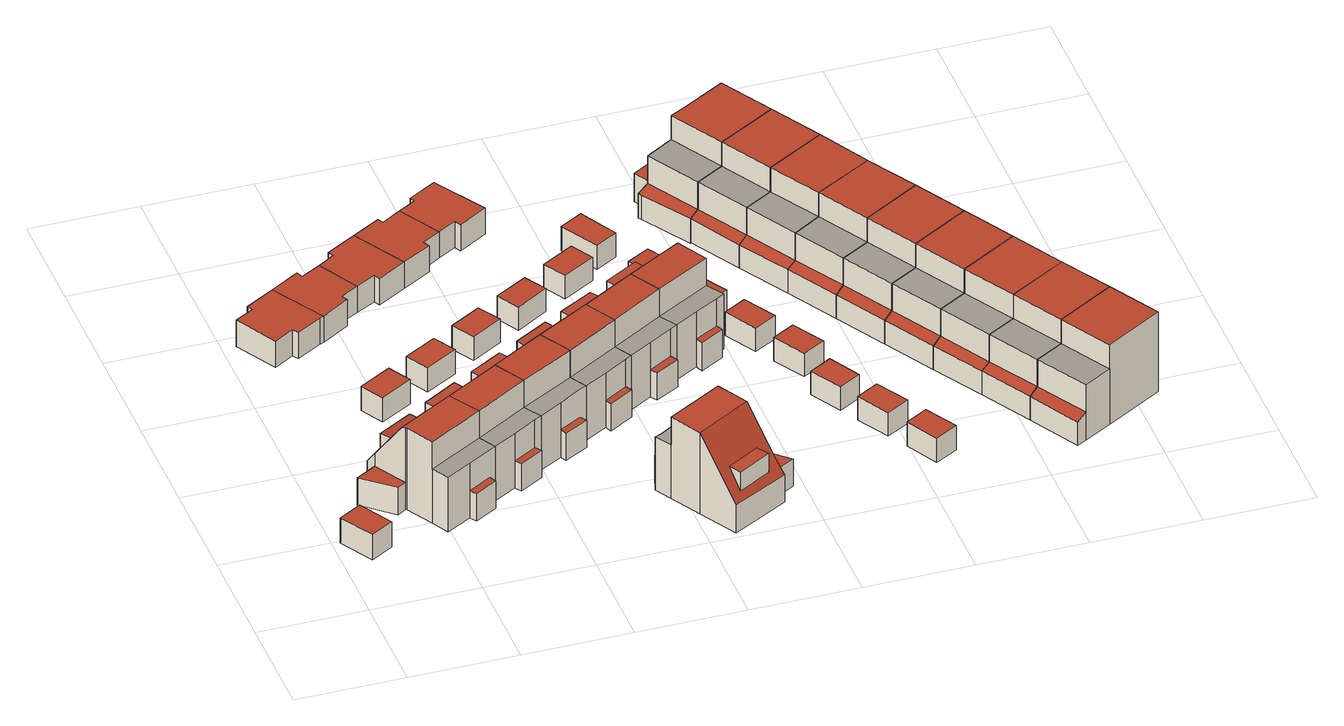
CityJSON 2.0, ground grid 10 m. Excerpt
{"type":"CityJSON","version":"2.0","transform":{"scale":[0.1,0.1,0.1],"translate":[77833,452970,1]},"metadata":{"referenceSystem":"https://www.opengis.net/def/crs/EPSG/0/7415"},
"CityObjects":{
"building1":{"type":"Building","attributes":{"Volume":21.94,"Dakoppervlakte":8.67,"Muuroppervlakte":30.3,"Vloeroppervlakte":8.67,"hoogte_Z_max_in_m_NAP":3.75,"GEB_DOEL":"onbekend","dateOfConstruction":"1980-01-01","measuredHeight":2.53},"geometry":[{"type":"Solid","lod":"2","boundaries":[[[[0,1,2,3]],[[4,5,6,7]],[[0,3,5,4]],[[2,6,5,3]],[[1,7,6,2]],[[7,1,0,4]]]],"semantics":{"surfaces":[{"type":"GroundSurface"},{"type":"RoofSurface"},{"type":"WallSurface"}],"values":[[0,1,2,2,2,2]]}}]},
"building2":{"type":"Building","attributes":{"Volume":382.18,"Dakoppervlakte":58.11,"Muuroppervlakte":202.14,"Vloeroppervlakte":60.75,"hoogte_Z_max_in_m_NAP":9.74,"GEB_DOEL":"woonfunctie","dateOfConstruction":"1994-01-01","measuredHeight":8.47},"children":["building2-1"],"geometry":[{"type":"Solid","lod":"2","boundaries":[[[[8,9,10,11,12,13,14,15,16,17,18,19,20,21,22,23]],[[24,25,26,27,28,29]],[[26,25,30,31,32],[33,34,35,36]],[[37,38,39,40]],[[41,42,43,44]],[[45,46,47,48,49]],[[12,11,30,25]],[[11,10,31,30]],[[10,9,32,31]],[[32,9,38]],[[22,21,28,27,37]],[[29,28,21,20,49]],[[8,39,38,9]],[[8,23,40,39]],[[37,40,23,22]],[[26,32,38,37,27]],[[49,20,19,45]],[[46,45,19,18,43]],[[48,47,14,13]],[[17,16,41,44]],[[15,42,41,16]],[[18,17,44,43]],[[46,43,42,15,14,47]],[[24,29,49,48]],[[13,12,25,24,48]],[[33,36,50,51]],[[50,36,35]],[[35,34,51,50]],[[51,34,33]]]],"semantics":{"surfaces":[{"type":"GroundSurface"},{"type":"RoofSurface"},{"type":"OuterFloorSurface"},{"type":"WallSurface"}],"values":[[0,1,1,1,1,2,3,3,3,3,3,3,3,3,3,3,3,3,3,3,3,3,3,3,3,1,3,3,3]]}}]},
"building2-1":{"type":"BuildingInstallation","attributes":{"relationToConstruction":"outside"},"parents":["building2"],"geometry":[{"type":"MultiSurface","lod":"2","boundaries":[[[33,36,50,51]],[[50,36,35]],[[35,34,51,50]],[[51,34,33]]],"semantics":{"surfaces":[{"type":"RoofSurface"},{"type":"WallSurface"}],"values":[0,1,1,1]}}]},
"building3":{"type":"Building","attributes":{"Volume":71.41,"Dakoppervlakte":27.09,"Muuroppervlakte":57.5,"Vloeroppervlakte":27.09,"hoogte_Z_max_in_m_NAP":3.76,"GEB_DOEL":"onbekend","dateOfConstruction":"1980-01-01","measuredHeight":2.64},"geometry":[{"type":"Solid","lod":"2","boundaries":[[[[52,53,54,55,56,57,58,59,60]],[[61,62,63,64,65,66,67,68,69]],[[55,68,67,56]],[[55,54,69,68]],[[54,53,61,69]],[[53,52,62,61]],[[52,60,63,62]],[[64,63,60,59]],[[59,58,65,64]],[[57,66,65,58]],[[67,66,57,56]]]],"semantics":{"surfaces":[{"type":"GroundSurface"},{"type":"RoofSurface"},{"type":"WallSurface"}],"values":[[0,1,2,2,2,2,2,2,2,2,2]]}}]},
"building4":{"type":"Building","attributes":{"Volume":19.66,"Dakoppervlakte":8.13,"Muuroppervlakte":28,"Vloeroppervlakte":8.13,"hoogte_Z_max_in_m_NAP":3.56,"GEB_DOEL":"onbekend","dateOfConstruction":"1994-01-01","measuredHeight":2.42},"geometry":[{"type":"Solid","lod":"2","boundaries":[[[[70,71,72,73]],[[74,75,76,77]],[[74,70,73,75]],[[73,72,76,75]],[[71,77,76,72]],[[71,70,74,77]]]],"semantics":{"surfaces":[{"type":"GroundSurface"},{"type":"RoofSurface"},{"type":"WallSurface"}],"values":[[0,1,2,2,2,2]]}}]},
"building5":{"type":"Building","attributes":{"Volume":357.29,"Dakoppervlakte":51.36,"Muuroppervlakte":189.95,"Vloeroppervlakte":54.15,"hoogte_Z_max_in_m_NAP":9.74,"GEB_DOEL":"woonfunctie","dateOfConstruction":"1994-01-01","measuredHeight":8.44},"children":["building5-1"],"geometry":[{"type":"Solid","lod":"2","boundaries":[[[[78,79,14,13,12,11,80,81,82,83,84,85]],[[86,87,25,24]],[[87,88,30,25],[89,90,91,92]],[[93,94,95,96]],[[48,47,97,98,99,100]],[[24,25,12,13,48]],[[86,100,82,81,80,88,87]],[[30,11,12,25]],[[13,14,47,48]],[[14,79,94,97,47]],[[84,83,99,98,93]],[[100,99,83,82]],[[96,95,78,85]],[[84,93,96,85]],[[95,94,79,78]],[[97,94,93,98]],[[86,24,48,100]],[[30,88,80,11]],[[101,102,89,92]],[[101,92,91]],[[102,101,91,90]],[[102,90,89]]]],"semantics":{"surfaces":[{"type":"GroundSurface"},{"type":"RoofSurface"},{"type":"OuterFloorSurface"},{"type":"WallSurface"}],"values":[[0,1,1,1,2,3,3,3,3,3,3,3,3,3,3,3,3,3,1,3,3,3]]}}]},
"building5-1":{"type":"BuildingInstallation","attributes":{"relationToConstruction":"outside"},"parents":["building5"],"geometry":[{"type":"MultiSurface","lod":"2","boundaries":[[[101,102,89,92]],[[101,92,91]],[[102,101,91,90]],[[102,90,89]]],"semantics":{"surfaces":[{"type":"RoofSurface"},{"type":"WallSurface"}],"values":[0,1,1,1]}}]},
"building6":{"type":"Building","attributes":{"Volume":69.8,"Dakoppervlakte":26.33,"Muuroppervlakte":57.22,"Vloeroppervlakte":26.33,"hoogte_Z_max_in_m_NAP":3.76,"GEB_DOEL":"onbekend","dateOfConstruction":"1980-01-01","measuredHeight":2.65},"geometry":[{"type":"Solid","lod":"2","boundaries":[[[[103,104,105,106,59,58,107,108]],[[109,110,111,112,113,65,64,114]],[[105,109,114,106]],[[105,104,110,109]],[[103,111,110,104]],[[108,112,111,103]],[[107,113,112,108]],[[107,58,65,113]],[[58,59,64,65]],[[106,114,64,59]]]],"semantics":{"surfaces":[{"type":"GroundSurface"},{"type":"RoofSurface"},{"type":"WallSurface"}],"values":[[0,1,2,2,2,2,2,2,2,2]]}}]},
"building7":{"type":"Building","attributes":{"Volume":20.17,"Dakoppervlakte":8.17,"Muuroppervlakte":28.65,"Vloeroppervlakte":8.17,"hoogte_Z_max_in_m_NAP":3.56,"GEB_DOEL":"onbekend","dateOfConstruction":"1994-01-01","measuredHeight":2.47},"geometry":[{"type":"Solid","lod":"2","boundaries":[[[[115,116,117,118]],[[119,120,121,122]],[[115,118,120,119]],[[118,117,121,120]],[[116,122,121,117]],[[116,115,119,122]]]],"semantics":{"surfaces":[{"type":"GroundSurface"},{"type":"RoofSurface"},{"type":"WallSurface"}],"values":[[0,1,2,2,2,2]]}}]},
"building8":{"type":"Building","attributes":{"Volume":353.79,"Dakoppervlakte":50.9,"Muuroppervlakte":189.01,"Vloeroppervlakte":53.78,"hoogte_Z_max_in_m_NAP":9.74,"GEB_DOEL":"woonfunctie","dateOfConstruction":"1994-01-01","measuredHeight":8.42},"children":["building8-1"],"geometry":[{"type":"Solid","lod":"2","boundaries":[[[[123,124,83,82,81,80,125,126,127,128,129,130]],[[87,86,131,132]],[[132,133,88,87],[134,135,136,137]],[[138,139,140,141]],[[142,143,144,100,99,145]],[[86,87,81,82,100]],[[131,144,127,126,125,133,132]],[[88,80,81,87]],[[145,99,83,124,138]],[[127,144,143,128]],[[99,100,82,83]],[[123,130,140,139]],[[129,141,140,130]],[[123,139,138,124]],[[143,142,145,138,141,129,128]],[[131,86,100,144]],[[88,133,125,80]],[[146,134,137,147]],[[147,137,136]],[[146,147,136,135]],[[146,135,134]]]],"semantics":{"surfaces":[{"type":"GroundSurface"},{"type":"RoofSurface"},{"type":"OuterFloorSurface"},{"type":"WallSurface"}],"values":[[0,1,1,1,2,3,3,3,3,3,3,3,3,3,3,3,3,1,3,3,3]]}}]},
"building8-1":{"type":"BuildingInstallation","attributes":{"relationToConstruction":"outside"},"parents":["building8"],"geometry":[{"type":"MultiSurface","lod":"2","boundaries":[[[146,134,137,147]],[[147,137,136]],[[146,147,136,135]],[[146,135,134]]],"semantics":{"surfaces":[{"type":"RoofSurface"},{"type":"WallSurface"}],"values":[0,1,1,1]}}]},
"building9":{"type":"Building","attributes":{"Volume":70.15,"Dakoppervlakte":26.43,"Muuroppervlakte":57.12,"Vloeroppervlakte":26.43,"hoogte_Z_max_in_m_NAP":3.76,"GEB_DOEL":"onbekend","dateOfConstruction":"1980-01-01","measuredHeight":2.65},"geometry":[{"type":"Solid","lod":"2","boundaries":[[[[148,149,150,104,103,151,152,153]],[[154,155,156,157,158,159,111,110]],[[151,103,111,159]],[[103,104,110,111]],[[104,150,154,110]],[[150,149,155,154]],[[149,148,156,155]],[[148,153,157,156]],[[153,152,158,157]],[[159,158,152,151]]]],"semantics":{"surfaces":[{"type":"GroundSurface"},{"type":"RoofSurface"},{"type":"WallSurface"}],"values":[[0,1,2,2,2,2,2,2,2,2]]}}]},
"building10":{"type":"Building","attributes":{"Volume":19.38,"Dakoppervlakte":8.19,"Muuroppervlakte":27.5,"Vloeroppervlakte":8.19,"hoogte_Z_max_in_m_NAP":3.56,"GEB_DOEL":"onbekend","dateOfConstruction":"1994-01-01","measuredHeight":2.37},"geometry":[{"type":"Solid","lod":"2","boundaries":[[[[160,161,162,163]],[[164,165,166,167]],[[163,165,164,160]],[[163,162,166,165]],[[161,167,166,162]],[[160,164,167,161]]]],"semantics":{"surfaces":[{"type":"GroundSurface"},{"type":"RoofSurface"},{"type":"WallSurface"}],"values":[[0,1,2,2,2,2]]}}]},
"building11":{"type":"Building","attributes":{"Volume":354.77,"Dakoppervlakte":51.53,"Muuroppervlakte":188.35,"Vloeroppervlakte":54.19,"hoogte_Z_max_in_m_NAP":9.74,"GEB_DOEL":"woonfunctie","dateOfConstruction":"1994-01-01","measuredHeight":8.39},"children":["building11-1"],"geometry":[{"type":"Solid","lod":"2","boundaries":[[[[168,169,170,171,172,173,128,127,126,125,174,175]],[[132,131,176,177]],[[177,178,133,132],[179,180,181,182]],[[183,184,185,186]],[[187,188,189,144,143,190]],[[177,175,174,178]],[[133,178,174,125]],[[168,175,177,176,189]],[[168,189,188,169]],[[144,127,128,143]],[[128,173,185,190,143]],[[170,169,188,187,184]],[[186,172,171,183]],[[171,170,184,183]],[[186,185,173,172]],[[190,185,184,187]],[[176,131,144,189]],[[131,132,133,125,126,127,144]],[[191,182,181,192]],[[192,181,180]],[[191,192,180,179]],[[191,179,182]]]],"semantics":{"surfaces":[{"type":"GroundSurface"},{"type":"RoofSurface"},{"type":"OuterFloorSurface"},{"type":"WallSurface"}],"values":[[0,1,1,1,2,3,3,3,3,3,3,3,3,3,3,3,3,3,1,3,3,3]]}}]},
"building11-1":{"type":"BuildingInstallation","attributes":{"relationToConstruction":"outside"},"parents":["building11"],"geometry":[{"type":"MultiSurface","lod":"2","boundaries":[[[191,182,181,192]],[[192,181,180]],[[191,192,180,179]],[[191,179,182]]],"semantics":{"surfaces":[{"type":"RoofSurface"},{"type":"WallSurface"}],"values":[0,1,1,1]}}]},
"building12":{"type":"Building","attributes":{"Volume":70.65,"Dakoppervlakte":26.55,"Muuroppervlakte":57.54,"Vloeroppervlakte":26.55,"hoogte_Z_max_in_m_NAP":3.76,"GEB_DOEL":"onbekend","dateOfConstruction":"1980-01-01","measuredHeight":2.66},"geometry":[{"type":"Solid","lod":"2","boundaries":[[[[193,148,153,194,195,196,197,198]],[[157,156,199,200,201,202,203,204]],[[194,153,157,204]],[[157,153,148,156]],[[148,193,199,156]],[[193,198,200,199]],[[198,197,201,200]],[[196,202,201,197]],[[195,203,202,196]],[[194,204,203,195]]]],"semantics":{"surfaces":[{"type":"GroundSurface"},{"type":"RoofSurface"},{"type":"WallSurface"}],"values":[[0,1,2,2,2,2,2,2,2,2]]}}]},
"building13":{"type":"Building","attributes":{"Volume":382.67,"Dakoppervlakte":59.65,"Muuroppervlakte":201.66,"Vloeroppervlakte":61.23,"hoogte_Z_max_in_m_NAP":9.73,"GEB_DOEL":"woonfunctie","dateOfConstruction":"1994-01-01","measuredHeight":8.46},"children":["building13-1"],"geometry":[{"type":"Solid","lod":"2","boundaries":[[[[205,206,207,208,209,210,211,212,213,214,215,216,217,218,219]],[[220,221,222,223,224],[225,226,227,228]],[[229,230,221,220]],[[231,232,233,234,235]],[[236,237,238,239]],[[240,241,242,243,244,245]],[[206,222,221,207]],[[206,205,223,222]],[[234,224,223,205,219,246]],[[208,207,221,230,245]],[[217,216,232,231]],[[246,219,218,235,234]],[[215,214,241,240]],[[242,241,214,213,238]],[[210,209,244,243,237]],[[208,245,244,209]],[[211,236,239,212]],[[211,210,237,236]],[[212,239,238,213]],[[237,243,242,238]],[[230,229,240,245]],[[231,235,218,217]],[[220,224,234,233,232,216,215,240,229]],[[247,225,228,248]],[[247,248,227,226]],[[226,225,247]],[[248,228,227]]]],"semantics":{"surfaces":[{"type":"GroundSurface"},{"type":"RoofSurface"},{"type":"OuterFloorSurface"},{"type":"WallSurface"}],"values":[[0,1,1,1,1,2,3,3,3,3,3,3,3,3,3,3,3,3,3,3,3,3,3,1,3,3,3]]}}]},
"building13-1":{"type":"BuildingInstallation","attributes":{"relationToConstruction":"outside"},"parents":["building13"],"geometry":[{"type":"MultiSurface","lod":"2","boundaries":[[[247,225,228,248]],[[247,248,227,226]],[[226,225,247]],[[248,228,227]]],"semantics":{"surfaces":[{"type":"RoofSurface"},{"type":"WallSurface"}],"values":[0,1,1,1]}}]},
"building14":{"type":"Building","attributes":{"Volume":19.51,"Dakoppervlakte":8.18,"Muuroppervlakte":27.69,"Vloeroppervlakte":8.18,"hoogte_Z_max_in_m_NAP":3.56,"GEB_DOEL":"onbekend","dateOfConstruction":"1994-01-01","measuredHeight":2.38},"geometry":[{"type":"Solid","lod":"2","boundaries":[[[[249,250,251,252]],[[253,254,255,256]],[[251,250,256,255]],[[250,249,253,256]],[[253,249,252,254]],[[252,251,255,254]]]],"semantics":{"surfaces":[{"type":"GroundSurface"},{"type":"RoofSurface"},{"type":"WallSurface"}],"values":[[0,1,2,2,2,2]]}}]},
"building15":{"type":"Building","attributes":{"Volume":67.76,"Dakoppervlakte":25.7,"Muuroppervlakte":55.86,"Vloeroppervlakte":25.7,"hoogte_Z_max_in_m_NAP":3.76,"GEB_DOEL":"onbekend","dateOfConstruction":"1980-01-01","measuredHeight":2.64},"geometry":[{"type":"Solid","lod":"2","boundaries":[[[[257,258,259,260,261,197,196,262]],[[263,264,265,202,201,266,267,268]],[[261,260,267,266]],[[268,267,260,259]],[[259,258,263,268]],[[257,264,263,258]],[[257,262,265,264]],[[196,202,265,262]],[[196,197,201,202]],[[261,266,201,197]]]],"semantics":{"surfaces":[{"type":"GroundSurface"},{"type":"RoofSurface"},{"type":"WallSurface"}],"values":[[0,1,2,2,2,2,2,2,2,2]]}}]},
"building16":{"type":"Building","attributes":{"Volume":351.54,"Dakoppervlakte":50.91,"Muuroppervlakte":188.01,"Vloeroppervlakte":53.71,"hoogte_Z_max_in_m_NAP":9.74,"GEB_DOEL":"woonfunctie","dateOfConstruction":"1994-01-01","measuredHeight":8.39},"children":["building16-1"],"geometry":[{"type":"Solid","lod":"2","boundaries":[[[[269,270,271,272,273,274,169,168,175,174,275,276]],[[277,278,178,177],[279,280,281,282]],[[176,283,277,177]],[[284,285,286,287]],[[288,289,290,291,189,188]],[[175,168,189,176,177]],[[278,277,283,291,269,276,275]],[[178,174,175,177]],[[189,168,169,188]],[[288,188,169,274,286]],[[271,270,290,289,285]],[[270,269,291,290]],[[287,273,272,284]],[[285,284,272,271]],[[287,286,274,273]],[[288,286,285,289]],[[283,176,189,291]],[[275,174,178,278]],[[292,282,281,293]],[[293,281,280]],[[292,293,280,279]],[[292,279,282]]]],"semantics":{"surfaces":[{"type":"GroundSurface"},{"type":"RoofSurface"},{"type":"OuterFloorSurface"},{"type":"WallSurface"}],"values":[[0,1,1,1,2,3,3,3,3,3,3,3,3,3,3,3,3,3,1,3,3,3]]}}]},
"building16-1":{"type":"BuildingInstallation","attributes":{"relationToConstruction":"outside"},"parents":["building16"],"geometry":[{"type":"MultiSurface","lod":"2","boundaries":[[[292,282,281,293]],[[293,281,280]],[[292,293,280,279]],[[292,279,282]]],"semantics":{"surfaces":[{"type":"RoofSurface"},{"type":"WallSurface"}],"values":[0,1,1,1]}}]},
"building17":{"type":"Building","attributes":{"Volume":19.72,"Dakoppervlakte":8.2,"Muuroppervlakte":27.96,"Vloeroppervlakte":8.2,"hoogte_Z_max_in_m_NAP":3.56,"GEB_DOEL":"onbekend","dateOfConstruction":"1994-01-01","measuredHeight":2.41},"geometry":[{"type":"Solid","lod":"2","boundaries":[[[[294,295,296,297]],[[298,299,300,301]],[[297,299,298,294]],[[297,296,300,299]],[[295,301,300,296]],[[294,298,301,295]]]],"semantics":{"surfaces":[{"type":"GroundSurface"},{"type":"RoofSurface"},{"type":"WallSurface"}],"values":[[0,1,2,2,2,2]]}}]},
"building18":{"type":"Building","attributes":{"Volume":373.28,"Dakoppervlakte":52.77,"Muuroppervlakte":195.99,"Vloeroppervlakte":55.43,"hoogte_Z_max_in_m_NAP":9.74,"GEB_DOEL":"woonfunctie","dateOfConstruction":"1994-01-01","measuredHeight":8.57},"children":["building18-1"],"geometry":[{"type":"Solid","lod":"2","boundaries":[[[[302,303,304,305,306,307,308,309,310,311,312,313]],[[277,283,314,315]],[[315,316,278,277],[317,318,319,320]],[[321,322,323,324]],[[325,326,327,328,291,290]],[[312,311,291,283,277]],[[314,328,304,303,302,316,315]],[[312,277,278,313]],[[311,310,290,291]],[[325,290,310,309,323]],[[306,305,327,326,322]],[[328,327,305,304]],[[324,308,307,321]],[[307,306,322,321]],[[309,308,324,323]],[[325,323,322,326]],[[314,283,291,328]],[[313,278,316,302]],[[329,320,319,330]],[[330,319,318]],[[329,330,318,317]],[[329,317,320]]]],"semantics":{"surfaces":[{"type":"GroundSurface"},{"type":"RoofSurface"},{"type":"OuterFloorSurface"},{"type":"WallSurface"}],"values":[[0,1,1,1,2,3,3,3,3,3,3,3,3,3,3,3,3,3,1,3,3,3]]}}]},
"building18-1":{"type":"BuildingInstallation","attributes":{"relationToConstruction":"outside"},"parents":["building18"],"geometry":[{"type":"MultiSurface","lod":"2","boundaries":[[[329,320,319,330]],[[330,319,318]],[[329,330,318,317]],[[329,317,320]]],"semantics":{"surfaces":[{"type":"RoofSurface"},{"type":"WallSurface"}],"values":[0,1,1,1]}}]},
"building19":{"type":"Building","attributes":{"Volume":23.33,"Dakoppervlakte":9.51,"Muuroppervlakte":31.21,"Vloeroppervlakte":9.51,"hoogte_Z_max_in_m_NAP":3.56,"GEB_DOEL":"onbekend","dateOfConstruction":"1994-01-01","measuredHeight":2.45},"geometry":[{"type":"Solid","lod":"2","boundaries":[[[[331,332,333,334]],[[335,336,337,338]],[[334,338,337,331]],[[334,333,335,338]],[[332,336,335,333]],[[332,331,337,336]]]],"semantics":{"surfaces":[{"type":"GroundSurface"},{"type":"RoofSurface"},{"type":"WallSurface"}],"values":[[0,1,2,2,2,2]]}}]},
"building20":{"type":"Building","attributes":{"Volume":19.79,"Dakoppervlakte":8.17,"Muuroppervlakte":28.1,"Vloeroppervlakte":8.17,"hoogte_Z_max_in_m_NAP":3.56,"GEB_DOEL":"onbekend","dateOfConstruction":"1994-01-01","measuredHeight":2.42},"geometry":[{"type":"Solid","lod":"2","boundaries":[[[[339,340,341,342]],[[343,344,345,346]],[[342,344,343,339]],[[342,341,345,344]],[[340,346,345,341]],[[346,340,339,343]]]],"semantics":{"surfaces":[{"type":"GroundSurface"},{"type":"RoofSurface"},{"type":"WallSurface"}],"values":[[0,1,2,2,2,2]]}}]},
"building21":{"type":"Building","attributes":{"Volume":20.09,"Dakoppervlakte":8.22,"Muuroppervlakte":28.45,"Vloeroppervlakte":8.22,"hoogte_Z_max_in_m_NAP":3.56,"GEB_DOEL":"onbekend","dateOfConstruction":"1994-01-01","measuredHeight":2.45},"geometry":[{"type":"Solid","lod":"2","boundaries":[[[[347,348,349,350]],[[351,352,353,354]],[[350,352,351,347]],[[350,349,353,352]],[[348,354,353,349]],[[347,351,354,348]]]],"semantics":{"surfaces":[{"type":"GroundSurface"},{"type":"RoofSurface"},{"type":"WallSurface"}],"values":[[0,1,2,2,2,2]]}}]},
"building22":{"type":"Building","attributes":{"Volume":19.48,"Dakoppervlakte":8.19,"Muuroppervlakte":27.65,"Vloeroppervlakte":8.19,"hoogte_Z_max_in_m_NAP":3.56,"GEB_DOEL":"onbekend","dateOfConstruction":"1994-01-01","measuredHeight":2.38},"geometry":[{"type":"Solid","lod":"2","boundaries":[[[[355,356,357,358]],[[359,360,361,362]],[[358,360,359,355]],[[358,357,361,360]],[[356,362,361,357]],[[355,359,362,356]]]],"semantics":{"surfaces":[{"type":"GroundSurface"},{"type":"RoofSurface"},{"type":"WallSurface"}],"values":[[0,1,2,2,2,2]]}}]},
"building23":{"type":"Building","attributes":{"Volume":19.22,"Dakoppervlakte":8.16,"Muuroppervlakte":27.31,"Vloeroppervlakte":8.16,"hoogte_Z_max_in_m_NAP":3.56,"GEB_DOEL":"onbekend","dateOfConstruction":"1994-01-01","measuredHeight":2.36},"geometry":[{"type":"Solid","lod":"2","boundaries":[[[[363,364,365,366]],[[367,368,369,370]],[[366,367,370,363]],[[367,366,365,368]],[[364,369,368,365]],[[363,370,369,364]]]],"semantics":{"surfaces":[{"type":"GroundSurface"},{"type":"RoofSurface"},{"type":"WallSurface"}],"values":[[0,1,2,2,2,2]]}}]},
"building24":{"type":"Building","attributes":{"Volume":19.12,"Dakoppervlakte":8.18,"Muuroppervlakte":27.16,"Vloeroppervlakte":8.18,"hoogte_Z_max_in_m_NAP":3.56,"GEB_DOEL":"onbekend","dateOfConstruction":"1994-01-01","measuredHeight":2.34},"geometry":[{"type":"Solid","lod":"2","boundaries":[[[[371,372,373,374]],[[375,376,377,378]],[[374,376,375,371]],[[374,373,377,376]],[[372,378,377,373]],[[371,375,378,372]]]],"semantics":{"surfaces":[{"type":"GroundSurface"},{"type":"RoofSurface"},{"type":"WallSurface"}],"values":[[0,1,2,2,2,2]]}}]},
"building25":{"type":"Building","attributes":{"Volume":19.15,"Dakoppervlakte":8.16,"Muuroppervlakte":27.22,"Vloeroppervlakte":8.16,"hoogte_Z_max_in_m_NAP":3.56,"GEB_DOEL":"onbekend","dateOfConstruction":"1994-01-01","measuredHeight":2.35},"geometry":[{"type":"Solid","lod":"2","boundaries":[[[[379,380,381,382]],[[383,384,385,386]],[[382,384,383,379]],[[382,381,385,384]],[[380,386,385,381]],[[379,383,386,380]]]],"semantics":{"surfaces":[{"type":"GroundSurface"},{"type":"RoofSurface"},{"type":"WallSurface"}],"values":[[0,1,2,2,2,2]]}}]},
"building26":{"type":"Building","attributes":{"Volume":19.7,"Dakoppervlakte":8.16,"Muuroppervlakte":27.98,"Vloeroppervlakte":8.16,"hoogte_Z_max_in_m_NAP":3.56,"GEB_DOEL":"onbekend","dateOfConstruction":"1994-01-01","measuredHeight":2.41},"geometry":[{"type":"Solid","lod":"2","boundaries":[[[[387,388,389,390]],[[391,392,393,394]],[[390,394,393,387]],[[390,389,391,394]],[[388,392,391,389]],[[387,393,392,388]]]],"semantics":{"surfaces":[{"type":"GroundSurface"},{"type":"RoofSurface"},{"type":"WallSurface"}],"values":[[0,1,2,2,2,2]]}}]},
"building27":{"type":"Building","attributes":{"Volume":424.32,"Dakoppervlakte":48.28,"Muuroppervlakte":245.8,"Vloeroppervlakte":64.52,"hoogte_Z_max_in_m_NAP":9.54,"GEB_DOEL":"woonfunctie","dateOfConstruction":"1994-01-01","measuredHeight":8.37},"geometry":[{"type":"Solid","lod":"2","boundaries":[[[[395,396,397,398,399,400,401,402,403,404,405,406,407]],[[408,409,410,411,412]],[[413,414,415,416,417]],[[418,419,420,421,422]],[[423,424,425,426,427,428]],[[415,414,409,406,405]],[[416,415,405,404]],[[417,416,404,403,426]],[[398,418,412,411,424,399]],[[420,396,395,421]],[[421,395,407,422]],[[418,398,397,419]],[[420,419,397,396]],[[412,418,422,408]],[[426,403,402,427]],[[423,428,427,402,401,400]],[[424,423,400,399]],[[410,425,424,411]],[[413,417,426,425,410]],[[413,410,409,414]],[[408,422,407,406,409]]]],"semantics":{"surfaces":[{"type":"GroundSurface"},{"type":"OuterFloorSurface"},{"type":"RoofSurface"},{"type":"WallSurface"}],"values":[[0,1,2,2,2,3,3,3,3,3,3,3,3,3,3,3,3,3,3,3,3]]}}]},
"building28":{"type":"Building","attributes":{"Volume":380.33,"Dakoppervlakte":38.98,"Muuroppervlakte":227.1,"Vloeroppervlakte":54.74,"hoogte_Z_max_in_m_NAP":9.54,"GEB_DOEL":"woonfunctie","dateOfConstruction":"1994-01-01","measuredHeight":8.22},"geometry":[{"type":"Solid","lod":"2","boundaries":[[[[429,430,431,432,433,434,435,436]],[[408,437,438,409]],[[439,415,414,440]],[[422,421,441,442]],[[429,436,415,439]],[[436,435,409,414,415]],[[408,409,435,434,422]],[[438,437,442,431,430]],[[421,433,432,441]],[[432,431,442,441]],[[421,422,434,433]],[[408,422,442,437]],[[440,414,409,438]],[[439,440,438,430,429]]]],"semantics":{"surfaces":[{"type":"GroundSurface"},{"type":"OuterFloorSurface"},{"type":"RoofSurface"},{"type":"WallSurface"}],"values":[[0,1,2,2,3,3,3,3,3,3,3,3,3,3]]}}]},
"building29":{"type":"Building","attributes":{"Volume":380.94,"Dakoppervlakte":38.81,"Muuroppervlakte":227.96,"Vloeroppervlakte":54.54,"hoogte_Z_max_in_m_NAP":9.54,"GEB_DOEL":"woonfunctie","dateOfConstruction":"1994-01-01","measuredHeight":8.26},"geometry":[{"type":"Solid","lod":"2","boundaries":[[[[429,443,444,445,446,432,431,430]],[[437,447,448,438]],[[449,439,440,450]],[[441,451,452,442]],[[443,429,439,449]],[[440,439,429,430,438]],[[437,438,430,431,442]],[[448,447,452,445,444]],[[431,432,441,442]],[[441,432,446,451]],[[446,445,452,451]],[[437,442,452,447]],[[440,438,448,450]],[[444,443,449,450,448]]]],"semantics":{"surfaces":[{"type":"GroundSurface"},{"type":"OuterFloorSurface"},{"type":"RoofSurface"},{"type":"WallSurface"}],"values":[[0,1,2,2,3,3,3,3,3,3,3,3,3,3]]}}]},
"building30":{"type":"Building","attributes":{"Volume":379.06,"Dakoppervlakte":38.88,"Muuroppervlakte":226.67,"Vloeroppervlakte":54.63,"hoogte_Z_max_in_m_NAP":9.54,"GEB_DOEL":"woonfunctie","dateOfConstruction":"1994-01-01","measuredHeight":8.21},"geometry":[{"type":"Solid","lod":"2","boundaries":[[[[453,454,455,456,446,445,444,443]],[[447,457,458,448]],[[459,460,449,450]],[[452,451,461,462]],[[453,443,449,460]],[[450,449,443,444,448]],[[447,448,444,445,452]],[[454,458,457,462,455]],[[446,456,461,451]],[[455,462,461,456]],[[445,446,451,452]],[[447,452,462,457]],[[450,448,458,459]],[[460,459,458,454,453]]]],"semantics":{"surfaces":[{"type":"GroundSurface"},{"type":"OuterFloorSurface"},{"type":"RoofSurface"},{"type":"WallSurface"}],"values":[[0,1,2,2,3,3,3,3,3,3,3,3,3,3]]}}]},
"building31":{"type":"Building","attributes":{"Volume":378.81,"Dakoppervlakte":38.88,"Muuroppervlakte":226.51,"Vloeroppervlakte":54.64,"hoogte_Z_max_in_m_NAP":9.54,"GEB_DOEL":"woonfunctie","dateOfConstruction":"1994-01-01","measuredHeight":8.21},"geometry":[{"type":"Solid","lod":"2","boundaries":[[[[463,464,465,456,455,454,453,466]],[[457,467,468,458]],[[469,470,460,459]],[[461,471,472,462]],[[466,453,460,470]],[[458,459,460,453,454]],[[454,455,462,457,458]],[[468,467,472,464,463]],[[455,456,461,462]],[[461,456,465,471]],[[465,464,472,471]],[[472,467,457,462]],[[459,458,468,469]],[[463,466,470,469,468]]]],"semantics":{"surfaces":[{"type":"GroundSurface"},{"type":"OuterFloorSurface"},{"type":"RoofSurface"},{"type":"WallSurface"}],"values":[[0,1,2,2,3,3,3,3,3,3,3,3,3,3]]}}]},
"building32":{"type":"Building","attributes":{"Volume":379.46,"Dakoppervlakte":38.92,"Muuroppervlakte":226.8,"Vloeroppervlakte":54.67,"hoogte_Z_max_in_m_NAP":9.54,"GEB_DOEL":"woonfunctie","dateOfConstruction":"1994-01-01","measuredHeight":8.22},"geometry":[{"type":"Solid","lod":"2","boundaries":[[[[473,465,464,463,466,474,475,476]],[[467,477,478,468]],[[479,470,469,480]],[[472,471,481,482]],[[479,474,466,470]],[[468,469,470,466,463]],[[463,464,472,467,468]],[[475,478,477,482,476]],[[471,465,473,481]],[[476,482,481,473]],[[464,465,471,472]],[[467,472,482,477]],[[469,468,478,480]],[[479,480,478,475,474]]]],"semantics":{"surfaces":[{"type":"GroundSurface"},{"type":"OuterFloorSurface"},{"type":"RoofSurface"},{"type":"WallSurface"}],"values":[[0,1,2,2,3,3,3,3,3,3,3,3,3,3]]}}]},
"building33":{"type":"Building","attributes":{"Volume":380.76,"Dakoppervlakte":38.94,"Muuroppervlakte":227.46,"Vloeroppervlakte":54.71,"hoogte_Z_max_in_m_NAP":9.54,"GEB_DOEL":"woonfunctie","dateOfConstruction":"1994-01-01","measuredHeight":8.24},"geometry":[{"type":"Solid","lod":"2","boundaries":[[[[483,484,485,486,473,476,475,474]],[[477,487,488,478]],[[480,489,490,479]],[[481,491,492,482]],[[474,479,490,483]],[[479,474,475,478,480]],[[475,476,482,477,478]],[[485,484,488,487,492]],[[476,473,481,482]],[[481,473,486,491]],[[492,491,486,485]],[[477,482,492,487]],[[480,478,488,489]],[[484,483,490,489,488]]]],"semantics":{"surfaces":[{"type":"GroundSurface"},{"type":"OuterFloorSurface"},{"type":"RoofSurface"},{"type":"WallSurface"}],"values":[[0,1,2,2,3,3,3,3,3,3,3,3,3,3]]}}]},
"building34":{"type":"Building","attributes":{"Volume":381.42,"Dakoppervlakte":38.79,"Muuroppervlakte":228.27,"Vloeroppervlakte":54.54,"hoogte_Z_max_in_m_NAP":9.54,"GEB_DOEL":"woonfunctie","dateOfConstruction":"1994-01-01","measuredHeight":8.27},"geometry":[{"type":"Solid","lod":"2","boundaries":[[[[483,493,494,495,496,486,485,484]],[[497,488,487,498]],[[489,499,500,490]],[[491,501,502,492]],[[493,483,490,500]],[[489,490,483,484,488]],[[487,488,484,485,492]],[[495,494,497,498,502]],[[485,486,491,492]],[[491,486,496,501]],[[496,495,502,501]],[[487,492,502,498]],[[489,488,497,499]],[[494,493,500,499,497]]]],"semantics":{"surfaces":[{"type":"GroundSurface"},{"type":"OuterFloorSurface"},{"type":"RoofSurface"},{"type":"WallSurface"}],"values":[[0,1,2,2,3,3,3,3,3,3,3,3,3,3]]}}]},
"building35":{"type":"Building","attributes":{"Volume":380.77,"Dakoppervlakte":38.95,"Muuroppervlakte":227.42,"Vloeroppervlakte":54.73,"hoogte_Z_max_in_m_NAP":9.54,"GEB_DOEL":"woonfunctie","dateOfConstruction":"1994-01-01","measuredHeight":8.23},"geometry":[{"type":"Solid","lod":"2","boundaries":[[[[503,504,505,506,496,495,494,493]],[[497,498,507,508]],[[509,500,499,510]],[[502,501,511,512]],[[503,493,500,509]],[[499,500,493,494,497]],[[498,497,494,495,502]],[[508,507,512,505,504]],[[496,506,511,501]],[[505,512,511,506]],[[501,502,495,496]],[[498,502,512,507]],[[499,497,508,510]],[[509,510,508,504,503]]]],"semantics":{"surfaces":[{"type":"GroundSurface"},{"type":"OuterFloorSurface"},{"type":"RoofSurface"},{"type":"WallSurface"}],"values":[[0,1,2,2,3,3,3,3,3,3,3,3,3,3]]}}]}
},
"vertices":[
[25,65,2],[7,96,2],[28,108,2],[46,77,2],[25,65,28],[46,77,28],[28,108,28],[7,96,28],
[37,141,3],[56,152,3],[52,160,3],[102,189,3],[122,154,3],[139,126,3],[148,110,3],[142,107,3],[145,100,3],[124,88,3],[120,94,3],[97,81,3],[88,97,3],[74,122,3],[73,122,3],[65,117,3],[139,126,87],[122,154,87],[71,125,87],[73,122,87],[74,122,87],[88,97,87],[102,189,32],[52,160,32],[56,152,44],[71,150,57],[64,162,38],[96,180,38],[103,168,57],[73,122,31],[56,152,31],[37,141,31],[65,117,31],[145,100,31],[142,107,31],[120,94,31],[124,88,31],[97,81,59],[120,94,59],[148,110,59],[139,126,59],[88,97,59],[96,180,56],[64,162,56],
[57,355,1],[53,360,1],[35,349,1],[13,388,1],[31,398,1],[28,403,1],[55,419,1],[84,370,1],[80,368,1],[53,360,28],[57,355,28],[80,368,28],[84,370,28],[55,419,28],[28,403,28],[31,398,28],[13,388,28],[35,349,28],
[113,286,1],[125,265,1],[95,248,1],[83,269,1],[113,286,26],[83,269,26],[95,248,26],[125,265,26],
[173,116,3],[169,122,3],[152,218,3],[172,183,3],[188,155,3],[198,139,3],[191,135,3],[195,129,3],[188,155,87],[172,183,87],[152,218,32],[120,179,57],[113,190,38],[145,209,38],[152,197,57],[191,135,31],[169,122,31],[173,116,31],[195,129,31],[169,122,59],[191,135,59],[198,139,59],[188,155,59],[145,209,57],[113,190,57],
[103,439,1],[124,401,1],[107,392,1],[110,386,1],[82,435,1],[85,429,1],[107,392,28],[124,401,28],[103,439,28],[85,429,28],[82,435,28],[110,386,28],
[162,314,1],[174,293,1],[144,276,1],[132,297,1],[162,314,26],[132,297,26],[144,276,26],[174,293,26],
[222,145,3],[219,151,3],[201,246,3],[221,212,3],[238,183,3],[247,167,3],[240,164,3],[244,157,3],[238,183,87],[221,212,87],[201,246,32],[170,207,57],[163,219,38],[194,237,38],[201,226,57],[219,151,31],[222,145,31],[244,157,31],[240,164,31],[240,164,59],[247,167,59],[238,183,59],[219,151,59],[163,219,57],[194,237,57],
[172,421,1],[145,405,1],[142,411,1],[119,449,1],[116,454,1],[144,470,1],[142,411,28],[145,405,28],[172,421,28],[144,470,28],[116,454,28],[119,449,28],
[211,343,2],[223,322,2],[194,305,2],[182,326,2],[211,343,26],[182,326,26],[194,305,26],[223,322,26],
[287,212,3],[296,196,3],[290,192,3],[293,186,3],[271,173,3],[268,179,3],[251,275,3],[271,240,3],[287,212,87],[271,240,87],[251,275,32],[213,248,38],[244,266,38],[251,254,57],[219,236,57],[293,186,31],[290,192,31],[268,179,31],[271,173,31],[290,192,59],[296,196,59],[287,212,59],[268,179,59],[213,248,57],[244,266,57],
[199,436,1],[170,485,1],[173,480,1],[191,491,1],[213,452,1],[196,442,1],[199,436,28],[196,442,28],[213,452,28],[191,491,28],[173,480,28],[170,485,28],
[376,32,3],[324,3,3],[304,38,3],[288,67,3],[279,82,3],[286,85,3],[282,92,3],[304,105,3],[307,98,3],[330,111,3],[339,96,3],[354,71,3],[363,76,3],[390,51,3],[371,40,3],[355,68,87],[304,38,87],[324,3,32],[376,32,31],[371,40,43],[355,42,57],[362,31,38],[331,13,38],[325,24,57],[339,96,87],[288,67,87],[363,76,31],[354,71,31],[355,68,31],[371,40,31],[390,51,31],[282,92,31],[286,85,31],[307,98,31],[304,105,31],[339,96,58],[330,111,58],[307,98,58],[286,85,58],[279,82,58],[288,67,58],[371,40,16],[362,31,57],[331,13,57],
[231,354,2],[261,371,2],[273,351,2],[243,333,2],[231,354,26],[243,333,26],[273,351,26],[261,371,26],
[205,505,1],[231,520,1],[260,472,1],[233,456,1],[230,462,1],[207,500,1],[231,520,28],[205,505,28],[207,500,28],[230,462,28],[233,456,28],[260,472,28],
[336,241,3],[346,225,3],[339,221,3],[343,214,3],[321,202,3],[317,208,3],[300,304,3],[320,269,3],[320,269,87],[300,304,32],[261,276,38],[293,294,38],[300,283,57],[268,264,57],[336,241,87],[343,214,31],[339,221,31],[317,208,31],[321,202,31],[317,208,59],[339,221,59],[346,225,59],[336,241,59],[261,276,57],[293,294,57],
[312,401,2],[324,380,2],[294,363,2],[282,384,2],[312,401,26],[282,384,26],[294,363,26],[324,380,26],
[351,333,2],[371,298,2],[387,270,2],[397,254,2],[389,249,2],[392,243,2],[370,230,2],[367,237,2],[346,225,2],[336,241,2],[320,269,2],[300,304,2],[387,270,87],[371,298,87],[351,333,32],[311,305,38],[342,323,38],[349,311,57],[318,293,57],[392,243,31],[389,249,31],[367,237,31],[370,230,31],[367,237,59],[389,249,59],[397,254,59],[387,270,59],[311,305,57],[342,323,57],
[334,442,1],[353,407,1],[333,395,1],[313,430,1],[333,395,26],[353,407,26],[334,442,26],[313,430,26],
[371,377,1],[388,348,1],[367,336,1],[350,365,1],[371,377,26],[350,365,26],[367,336,26],[388,348,26],
[398,330,1],[415,301,1],[394,289,1],[377,318,1],[398,330,26],[377,318,26],[394,289,26],[415,301,26],
[425,284,2],[442,254,2],[421,242,2],[404,272,2],[425,284,26],[404,272,26],[421,242,26],[442,254,26],
[466,182,2],[482,153,2],[462,141,2],[445,170,2],[445,170,26],[462,141,26],[482,153,26],[466,182,26],
[452,237,2],[469,207,2],[448,196,2],[431,225,2],[452,237,26],[431,225,26],[448,196,26],[469,207,26],
[492,136,2],[509,106,2],[488,94,2],[471,124,2],[492,136,26],[471,124,26],[488,94,26],[509,106,26],
[519,89,1],[536,59,1],[515,47,1],[499,77,1],[515,47,26],[536,59,26],[519,89,26],[499,77,26],
[418,404,2],[390,449,2],[388,452,2],[398,457,2],[401,459,2],[392,475,2],[420,492,2],[426,495,2],[436,479,2],[478,503,2],[506,455,2],[452,424,2],[426,409,2],[426,409,60],[452,424,60],[424,473,60],[401,459,60],[398,457,60],[424,473,85],[452,424,85],[506,455,85],[478,503,85],[436,479,85],[398,457,32],[388,452,27],[390,449,27],[418,404,28],[426,409,32],[392,475,31],[401,459,31],[424,473,31],[436,479,31],[426,495,31],[420,492,31],
[533,408,3],[479,377,3],[453,362,3],[445,357,3],[418,404,3],[426,409,3],[452,424,3],[506,455,3],[453,362,60],[479,377,60],[533,408,85],[479,377,85],[445,357,27],[453,362,32],
[559,361,3],[506,331,3],[480,315,3],[472,311,3],[480,315,60],[506,331,60],[559,361,85],[506,331,85],[472,311,27],[480,315,32],
[586,315,3],[533,284,3],[507,269,3],[499,264,3],[507,269,60],[533,284,60],[533,284,85],[586,315,85],[499,264,27],[507,269,32],
[560,237,3],[534,222,3],[526,217,3],[613,268,3],[534,222,60],[560,237,60],[560,237,85],[613,268,85],[526,217,27],[534,222,32],
[553,170,3],[640,221,3],[587,190,3],[561,175,3],[561,175,60],[587,190,60],[640,221,85],[587,190,85],[553,170,27],[561,175,32],
[667,174,3],[614,143,3],[588,128,3],[580,124,3],[588,128,60],[614,143,60],[614,143,85],[667,174,85],[580,124,27],[588,128,32],
[694,128,3],[641,97,3],[615,82,3],[607,77,3],[641,97,60],[615,82,60],[641,97,85],[694,128,85],[607,77,27],[615,82,32],
[721,81,3],[668,50,3],[642,35,3],[633,30,3],[642,35,60],[668,50,60],[721,81,85],[668,50,85],[633,30,27],[642,35,32]
]}
